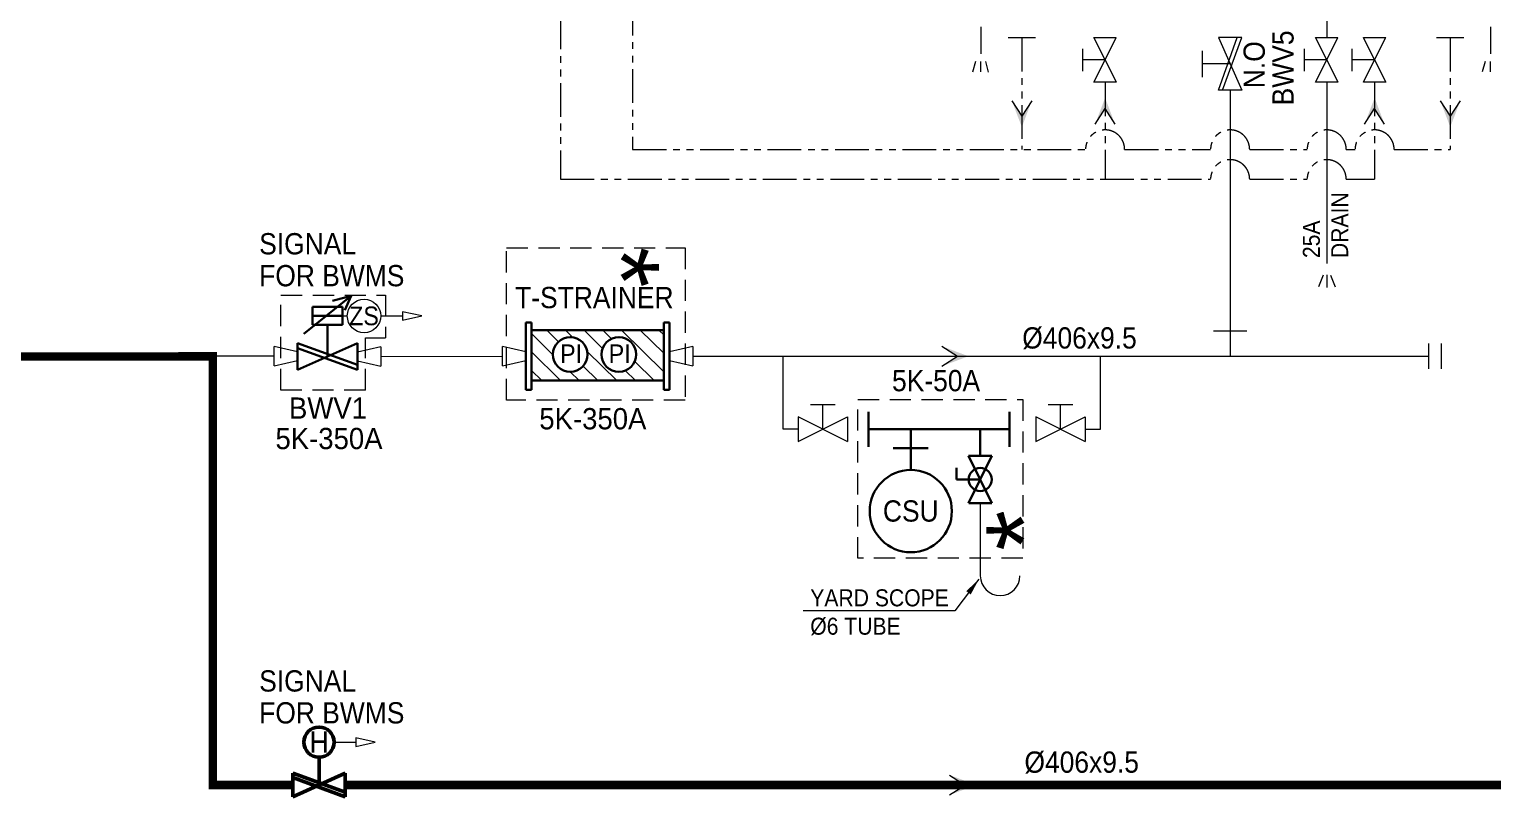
# Model space of a CAD drawing. Extents: x -553847 to 4496999, y 514150 to 878882.
# Drawn here: x 4382612 to 4399829, y 692016 to 701036 of the extents above; entities that cross this region are included whole.
import ezdxf

# ---------------------------------------------------------------- set-up
doc = ezdxf.new("R2010")
doc.units = 0
doc.header["$LTSCALE"] = 25
doc.header["$MEASUREMENT"] = 0
for name, pattern in [('DASHED', [0.75, 0.5, -0.25]), ('HIDDEN', [0.375, 0.25, -0.125]), ('PHANTOM', [63.5, 31.75, -6.35, 6.35, -6.35, 6.35, -6.35])]:
    doc.linetypes.add(name, pattern=pattern)
doc.layers.add('0.3 Text', color=7, linetype='CONTINUOUS')
for name, color, linetype, lineweight in [('0.4 Maker scope box', 3, 'HIDDEN', 9), ('0.5 Dim', 1, 'CONTINUOUS', 9), ('1.1 Y_Pipe', 7, 'CONTINUOUS', 13), ('1.5 M_Equip', 4, 'CONTINUOUS', 30), ('1.7 Signal', 6, 'ZIGZAG', 9), ('1.8 PRU Cooling', 253, 'PHANTOM', 9), ('1.9 Arrow', 1, 'CONTINUOUS', 9)]:
    doc.layers.add(name, color=color, linetype=linetype, lineweight=lineweight)
doc.layers.add('2.1 Valve open', color=7, linetype='CONTINUOUS', lineweight=50, true_color=0x1b21e4)
doc.layers.add('2.2 Ballast water line', color=7, linetype='CONTINUOUS', true_color=0x1b21e4)
doc.styles.add('ARIAL', font='arial.ttf')
doc.styles.get("Standard").update_dxf_attribs({"font": '', "width": 0.95, "height": 250})
doc.styles.get('Standard').set_extended_font_data('Gulim')
doc.linetypes.add('ZIGZAG', pattern='A,0.0001,-0.2,[131,ltypeshp.shx,S=0.2,R=0,X=-0.2,Y=0],-0.4,[131,ltypeshp.shx,S=0.2,R=180,X=0.2,Y=0],-0.2', length=0.8001)
doc.dimstyles.new('TC50', dxfattribs={"dimtxt": 250, "dimasz": 200, "dimexe": 100, "dimexo": 100, "dimgap": 100, "dimtad": 1, "dimtoh": 1, "dimdec": 0, "dimrnd": 0.0005, "dimzin": 9, "dimdsep": 46, "dimtxsty": 'Standard', "dimcen": -3.5, "dimclrd": 1, "dimclre": 1, "dimazin": 2, "dimtfac": 0.6, "dimtdec": 0, "dimtmove": 0, "dimatfit": 3, "dimfxl": 4, "dimtolj": 1, "dimlwd": 15, "dimlwe": 15, "dimarcsym": 0})

msp = doc.modelspace()

# ---------------------------------------------------------------- hatches: boundary and pattern name
at = {"layer": '1.9 Arrow'}
h = msp.add_hatch(color=256, dxfattribs=at)
h.paths.add_polyline_path([(4395268.4, 700231.1), (4395268.4, 700103.5), (4395385.8, 699920.1)])
h.paths.add_polyline_path([(4395268.4, 700231.1), (4395150.9, 699920.1), (4395268.4, 700103.5)])
h = msp.add_hatch(color=256, dxfattribs=at)
h.paths.add_polyline_path([(4398439.1, 700231.1), (4398439.1, 700103.5), (4398556.5, 699920.1)])
h.paths.add_polyline_path([(4398439.1, 700231.1), (4398321.6, 699920.1), (4398439.1, 700103.5)])
h = msp.add_hatch(color=256, dxfattribs=at)
h.paths.add_polyline_path([(4394288.9, 699886.2), (4394288.9, 700013.8), (4394406.4, 700197.1)])
h.paths.add_polyline_path([(4394288.9, 699886.2), (4394171.5, 700197.1), (4394288.9, 700013.8)])
h = msp.add_hatch(color=256, dxfattribs=at)
h.paths.add_polyline_path([(4399329.4, 699886.2), (4399329.4, 700013.8), (4399446.8, 700197.1)])
h.paths.add_polyline_path([(4399329.4, 699886.2), (4399211.9, 700197.1), (4399329.4, 700013.8)])
h = msp.add_hatch(color=256, dxfattribs=at)
h.paths.add_polyline_path([(4393660.4, 697193.6), (4393532.9, 697193.6), (4393349.5, 697076.2)])
h.paths.add_polyline_path([(4393660.4, 697193.6), (4393349.5, 697311.1), (4393532.9, 697193.6)])
h = msp.add_hatch(color=256, dxfattribs=at)
h.paths.add_polyline_path([(4393750.4, 692153.5), (4393622.9, 692153.5), (4393439.5, 692036.1)])
h.paths.add_polyline_path([(4393750.4, 692153.5), (4393439.5, 692271), (4393622.9, 692153.5)])

# ---------------------------------------------------------------- linework, layer by layer
at = {"layer": '0.4 Maker scope box', "linetype": 'DASHED', "lineweight": 15, "ltscale": 20}
for p, q in [((4386567, 696796.3), (4386567, 697409.5)), ((4386567, 697409.5), (4386803.9, 697409.5))]:
    msp.add_line(p, q, dxfattribs=at)
at = {"layer": '0.4 Maker scope box', "linetype": 'DASHED', "lineweight": 15, "ltscale": 20, "elevation": 0}
msp.add_lwpolyline([(4390327.5, 698467.9), (4390327.5, 696678.9), (4388226.8, 696678.9), (4388226.8, 698467.9)], close=True, dxfattribs=at)
at = {"layer": '0.4 Maker scope box', "linetype": 'DASHED', "lineweight": 15, "ltscale": 20}
msp.add_lwpolyline([(4386567, 696796.3), (4385572.4, 696796.3), (4385572.4, 697912.3), (4386803.9, 697912.3), (4386803.9, 697409.5)], dxfattribs=at)
msp.add_lwpolyline([(4394299.1, 696685.1), (4394299.1, 694818.6), (4392359.1, 694818.6), (4392359.1, 696685.1)], close=True, dxfattribs=at)
at = {"layer": '1.1 Y_Pipe'}
for p, q in [((4397875.5, 701511.6), (4397875.5, 700938.4)), ((4395137.2, 700938.4), (4395399.5, 700938.4)), ((4395268.4, 700676.2), (4395137.2, 700938.4)), ((4395268.4, 700676.2), (4395399.5, 700938.4)), ((4396876.8, 700938.4), (4396601.8, 700938.4)), ((4396601.8, 700938.4), (4396876.8, 700319)), ((4396601.8, 700319), (4396823.7, 700938.4)), ((4396651.4, 700319), (4396876.8, 700938.4)), ((4397744.4, 700938.4), (4398006.6, 700938.4)), ((4397875.5, 700676.2), (4397744.4, 700938.4)), ((4397875.5, 700676.2), (4398006.6, 700938.4)), ((4398307.9, 700938.4), (4398570.2, 700938.4)), ((4398439, 700676.2), (4398307.9, 700938.4)), ((4398439.1, 700676.2), (4398570.2, 700938.4)), ((4395006.1, 700545), (4395006.1, 700807.3)), ((4396413.1, 700473.9), (4396413.1, 700783.6)), ((4397613.3, 700545), (4397613.3, 700807.3)), ((4398176.8, 700545), (4398176.8, 700807.3)), ((4395268.4, 700676.2), (4395006.1, 700676.2)), ((4395137.2, 700413.9), (4395268.4, 700676.2)), ((4395268.4, 700676.2), (4395399.5, 700413.9)), ((4396739.3, 700628.7), (4396413.1, 700628.7)), ((4397875.5, 700676.2), (4397613.3, 700676.2)), ((4397744.4, 700413.9), (4397875.5, 700676.2)), ((4397875.5, 700676.2), (4398006.6, 700413.9)), ((4398439.1, 700676.2), (4398176.8, 700676.2)), ((4398307.9, 700413.9), (4398439.1, 700676.2)), ((4398439.1, 700676.2), (4398570.2, 700413.9)), ((4395399.5, 700413.9), (4395137.2, 700413.9)), ((4398006.6, 700413.9), (4397744.4, 700413.9)), ((4398570.2, 700413.9), (4398307.9, 700413.9)), ((4396876.8, 700319), (4396601.8, 700319)), ((4397833.7, 698148.2), (4397778.6, 698008.9)), ((4397875.5, 698148.6), (4397875.5, 698002.1)), ((4397919.2, 698148.2), (4397974.3, 698008.9)), ((4385493.5, 697078.8), (4385493.5, 697308.5)), ((4385767.8, 697244.9), (4385493.5, 697308.5)), ((4386746.2, 697304.9), (4386472, 697241.4)), ((4386746.2, 697304.9), (4386746.2, 697075.2)), ((4388179.1, 697078.8), (4388179.1, 697308.5)), ((4388453.4, 697244.9), (4388179.1, 697308.5)), ((4390416.3, 697308.5), (4390142, 697244.9)), ((4390416.3, 697308.5), (4390416.3, 697078.8)), ((4385493.5, 697078.8), (4385767.8, 697142.3)), ((4385767.8, 697142.3), (4385767.8, 697244.9)), ((4386472, 697241.4), (4386472, 697138.8)), ((4386472, 697138.8), (4386746.2, 697075.2)), ((4388179.1, 697078.8), (4388453.4, 697142.3)), ((4388453.4, 697142.3), (4388453.4, 697244.9)), ((4390142, 697244.9), (4390142, 697142.3)), ((4390142, 697142.3), (4390416.3, 697078.8)), ((4390416.3, 697193.6), (4399071.5, 697193.6)), ((4391479.1, 696335), (4391479.1, 697193.6)), ((4395213.1, 696335), (4395213.1, 697193.6)), ((4391801.8, 696625.2), (4392092, 696625.2)), ((4391946.9, 696335), (4391946.9, 696625.2)), ((4394600.2, 696625.2), (4394890.4, 696625.2)), ((4394745.3, 696335), (4394745.3, 696625.2)), ((4391656.6, 696480.1), (4391656.6, 696189.9)), ((4391946.9, 696335), (4391656.6, 696480.1)), ((4391946.9, 696335.1), (4392237.1, 696480.1)), ((4392237.1, 696480.1), (4392237.1, 696189.9)), ((4394455.1, 696480.1), (4394455.1, 696189.9)), ((4394745.3, 696335), (4394455.1, 696480.1)), ((4394745.3, 696335.1), (4395035.5, 696480.1)), ((4395035.5, 696480.1), (4395035.5, 696189.9)), ((4391656.6, 696335), (4391479.1, 696335)), ((4391656.6, 696189.9), (4391946.9, 696335)), ((4391946.9, 696335.1), (4391946.8, 696335.1)), ((4391946.9, 696335), (4392237.1, 696189.9)), ((4394455.1, 696189.9), (4394745.3, 696335)), ((4394745.3, 696335.1), (4394745.3, 696335.1)), ((4394745.3, 696335), (4395035.5, 696189.9)), ((4395035.5, 696335), (4395213.1, 696335)), ((4386020.2, 692153.5), (4386020.2, 692479.7)), ((4385710.5, 692016), (4385710.5, 692291)), ((4386329.9, 692291), (4385710.5, 692016)), ((4385710.5, 692291), (4386329.9, 692069.1)), ((4385710.5, 692241.5), (4386329.9, 692016)), ((4386329.9, 692016), (4386329.9, 692291))]:
    msp.add_line(p, q, dxfattribs=at)
at = {"layer": '1.1 Y_Pipe', "linetype": 'Continuous', "ltscale": 30}
for p, q in [((4397875.5, 700413.9), (4397875.5, 698283.6)), ((4396739.3, 700319), (4396739.3, 697193.6)), ((4396541.8, 697493.6), (4396936.8, 697493.6)), ((4399071.5, 697343.6), (4399071.5, 697043.6)), ((4399221.5, 697343.6), (4399221.5, 697043.6)), ((4385493.5, 697193.6), (4372905.7, 697193.6)), ((4384770.5, 697191.8), (4384770.5, 692153.5)), ((4393800.1, 695467), (4393800.1, 694613.3)), ((4384770.5, 692153.5), (4385710.5, 692153.5)), ((4386329.9, 692153.5), (4404091.4, 692153.5))]:
    msp.add_line(p, q, dxfattribs=at)
at = {"layer": '1.1 Y_Pipe', "linetype": 'Continuous', "ltscale": 75}
for p, q in [((4386295.9, 697667.1), (4386353.3, 697667.1)), ((4386746.2, 697190.1), (4388179.1, 697193.6))]:
    msp.add_line(p, q, dxfattribs=at)
at = {"layer": '1.1 Y_Pipe', "color": 0}
msp.add_circle((4386550.2, 697667.1), 196.8, dxfattribs=at)
at = {"layer": '1.1 Y_Pipe', "linetype": 'Continuous', "ltscale": 30}
msp.add_circle((4386020.2, 692657.4), 177.6, dxfattribs=at)
msp.add_arc((4394033.1, 694613.3), 233, 180, 0, dxfattribs=at)
at = {"layer": '1.5 M_Equip'}
for p, q in [((4385841.3, 697456.1), (4386400.3, 697904.8)), ((4386400.3, 697904.8), (4386178.1, 697846.5)), ((4386400.3, 697904.8), (4386324.2, 697736.6)), ((4385943.8, 697773.3), (4386295.9, 697773.3)), ((4385943.8, 697560.9), (4385943.8, 697773.3)), ((4385943.8, 697667.1), (4386295.9, 697667.1)), ((4386295.9, 697773.3), (4386295.9, 697560.9)), ((4385943.8, 697560.9), (4386295.9, 697560.9))]:
    msp.add_line(p, q, dxfattribs=at)
at = {"layer": '1.5 M_Equip', "color": 4}
for p, q in [((4386119.9, 697190.1), (4386119.9, 697560.9)), ((4388453.4, 697588.6), (4388453.4, 696798.6)), ((4388453.4, 697588.6), (4388519.4, 697588.6)), ((4388519.4, 697588.6), (4388519.4, 696798.6)), ((4388519.4, 697500.6), (4388923.7, 697500.6)), ((4388923.7, 697500.6), (4389649.7, 697500.6)), ((4389649.7, 697500.6), (4390076, 697500.6)), ((4390076, 697588.6), (4390076, 696798.6)), ((4390076, 697588.6), (4390142, 697588.6)), ((4390142, 697588.6), (4390142, 696798.6)), ((4385767.8, 697033.7), (4385767.8, 697346.4)), ((4386472, 697346.4), (4385767.8, 697033.7)), ((4385767.8, 697346.4), (4386472, 697092.6)), ((4386472, 697033.7), (4386472, 697346.4)), ((4385767.8, 697287.5), (4386472, 697033.7)), ((4388453.4, 696798.6), (4388519.4, 696798.6)), ((4388519.4, 696906.6), (4390076, 696906.6)), ((4390076, 696798.6), (4390142, 696798.6)), ((4392486.2, 696541), (4392486.2, 696129.1)), ((4394144.8, 696541), (4394144.8, 696129.1)), ((4394144.8, 696335), (4392486.2, 696335)), ((4392982.2, 696335), (4392982.2, 695856.2)), ((4393799, 696022), (4393799, 696335)), ((4392776.2, 696113.6), (4393188.2, 696113.6)), ((4393937.7, 696022), (4393660.2, 696022)), ((4393660.2, 696022), (4393799, 695744.5)), ((4393799, 695744.5), (4393937.7, 696022)), ((4393521.5, 695883.2), (4393521.5, 695744.5)), ((4393799, 695744.5), (4393521.5, 695744.5)), ((4393799, 695744.5), (4393660.2, 695467)), ((4393799, 695744.5), (4393937.7, 695467)), ((4393665.5, 695467), (4393934.8, 695467))]:
    msp.add_line(p, q, dxfattribs=at)
at = {"layer": '1.5 M_Equip', "color": 4, "lineweight": 9}
for p, q in [((4388698.6, 697500.6), (4388837.5, 697363.9)), ((4388918.6, 697500.6), (4389004.3, 697416.3)), ((4389138.6, 697500.6), (4389357.2, 697285.6)), ((4389358.6, 697500.6), (4389461.8, 697399.1)), ((4389578.6, 697500.6), (4390076, 697011.2)), ((4389798.6, 697500.6), (4390076, 697227.7)), ((4390018.6, 697500.6), (4390076, 697444.1)), ((4388519.4, 697460.5), (4388772.4, 697211.5)), ((4388519.4, 697244), (4388862.3, 696906.6)), ((4389177.2, 697246.2), (4389522.3, 696906.6)), ((4389733.9, 697131.4), (4389962.3, 696906.6)), ((4388519.4, 697027.5), (4388642.3, 696906.6)), ((4388976.2, 697011), (4389082.3, 696906.6)), ((4389127.5, 697078.6), (4389302.3, 696906.6)), ((4389622.1, 697024.9), (4389742.3, 696906.6))]:
    msp.add_line(p, q, dxfattribs=at)
at = {"layer": '1.5 M_Equip', "color": 4}
for centre, radius in [((4388976, 697214.6), 203.6), ((4389548, 697214.6), 203.6), ((4392982.2, 695372.8), 483.5), ((4393799, 695744.5), 135.4)]:
    msp.add_circle(centre, radius, dxfattribs=at)
at = {"layer": '1.7 Signal', "linetype": 'ZIGZAG', "ltscale": 10}
for p, q in [((4386747, 697667.1), (4387003.2, 697667.1)), ((4386197.8, 692657.4), (4386454.1, 692657.4))]:
    msp.add_line(p, q, dxfattribs=at)
at = {"layer": '1.8 PRU Cooling', "linetype": 'PHANTOM', "ltscale": 0.5}
for p, q in [((4393806.9, 706619.7), (4393808.3, 700746.5)), ((4399795, 706619.7), (4399801.9, 700747)), ((4389710.2, 705329.5, 0), (4389710.2, 699623.6, 0)), ((4388860.9, 701991.5, 0), (4388860.9, 699273.6, 0)), ((4394128, 700938.4), (4394449.9, 700938.4)), ((4394288.9, 700938.4), (4394288.9, 699623.6)), ((4399168.4, 700938.4), (4399490.3, 700938.4)), ((4399329.4, 700938.4), (4399329.4, 699623.6)), ((4393743.7, 700657.4, 0), (4393710.1, 700534.3, 0)), ((4393802.9, 700657.4, 0), (4393802.9, 700536.1, 0)), ((4393861.2, 700657.4, 0), (4393894, 700534.2, 0)), ((4399738.2, 700658.4, 0), (4399704.6, 700535.4, 0)), ((4399797.4, 700658.4, 0), (4399797.4, 700537.1, 0)), ((4395268.4, 700413.9), (4395268.4, 699273.6)), ((4398439.1, 700413.9), (4398439.1, 699273.6)), ((4389710.2, 699623.6), (4395038.4, 699623.6)), ((4395498.4, 699623.6), (4396509.3, 699623.6)), ((4396969.3, 699623.6), (4397645.5, 699623.6)), ((4398105.5, 699623.6), (4398209.1, 699623.6)), ((4398669.1, 699623.6), (4399329.4, 699623.6)), ((4388860.9, 699273.6, 0), (4396509.3, 699273.6, 0)), ((4396969.3, 699273.6), (4397645.5, 699273.6)), ((4398105.5, 699273.6), (4398439.1, 699273.6))]:
    msp.add_line(p, q, dxfattribs=at)
for centre in [(4395268.4, 699623.6), (4396739.3, 699623.6), (4397875.5, 699623.6), (4398439.1, 699623.6), (4396739.3, 699273.6), (4397875.5, 699273.6)]:
    msp.add_arc(centre, 230, 0, 180, dxfattribs=at)
at = {"layer": '1.9 Arrow'}
for p, q in [((4394171.5, 700197.1), (4394288.9, 700013.8)), ((4394406.4, 700197.1), (4394288.9, 700013.8)), ((4395150.9, 699920.1), (4395268.4, 700103.5)), ((4395385.8, 699920.1), (4395268.4, 700103.5)), ((4398321.6, 699920.1), (4398439.1, 700103.5)), ((4398556.5, 699920.1), (4398439.1, 700103.5)), ((4399211.9, 700197.1), (4399329.4, 700013.8)), ((4399446.8, 700197.1), (4399329.4, 700013.8)), ((4387003.2, 697717.2), (4387003.2, 697617)), ((4387230.3, 697667.1), (4387003.2, 697717.2)), ((4387003.2, 697617), (4387230.3, 697667.1)), ((4393349.5, 697311.1), (4393532.9, 697193.6)), ((4393349.5, 697076.2), (4393532.9, 697193.6)), ((4386454.1, 692707.4), (4386454.1, 692607.3)), ((4386681.1, 692657.4), (4386454.1, 692707.4)), ((4386454.1, 692607.3), (4386681.1, 692657.4)), ((4393439.5, 692271), (4393622.9, 692153.5)), ((4393439.5, 692036.1), (4393622.9, 692153.5))]:
    msp.add_line(p, q, dxfattribs=at)
at = {"layer": '2.1 Valve open'}
for p, q in [((4386020.2, 692153.5), (4386020.2, 692479.7)), ((4385710.5, 692016), (4385710.5, 692291)), ((4386329.9, 692291), (4385710.5, 692016)), ((4385710.5, 692291), (4386329.9, 692069.1)), ((4385710.5, 692241.5), (4386329.9, 692016)), ((4386329.9, 692016), (4386329.9, 692291))]:
    msp.add_line(p, q, dxfattribs=at)
msp.add_circle((4386020.2, 692657.4), 177.6, dxfattribs=at)
at = {"layer": '2.2 Ballast water line', "linetype": 'Continuous', "ltscale": 75, "const_width": 100}
for points in [[(4372905.7, 697193.6), (4383572.5, 697190.1)], [(4383572.5, 697190.1), (4384770.5, 697191.8), (4384770.5, 692153.5), (4385710.5, 692153.5)], [(4386329.9, 692153.5), (4404091.4, 692153.5), (4404091.4, 697193.6), (4407503.7, 697193.6)]]:
    msp.add_lwpolyline(points, dxfattribs=at)

# ---------------------------------------------------------------- texts
at = {"layer": '0.3 Text', "linetype": 'Continuous', "width": 0.95}
msp.add_text('BWV5', height=250, rotation=90, dxfattribs=at).set_placement((4397486, 700142.2))
at = {"layer": '0.3 Text'}
for s, width, p in [('Ø406x9.5', 0.95, (4394293.8, 697283.7)), ('BWV1', 0.99, (4385667.2, 696458.7)), ('5K-350A', 0.99, (4388611.7, 696334.1)), ('5K-350A', 0.99, (4385507.8, 696101.4)), ('Ø406x9.5', 0.95, (4394319.4, 692297.7))]:
    msp.add_text(s, height=250, dxfattribs=dict(at, width=width)).set_placement(p)
at = {"layer": '0.3 Text', "linetype": 'Continuous', "width": 0.95}
msp.add_text('5K-50A', height=250, dxfattribs=at).set_placement((4392761.7, 696781.9))
at = {"layer": '0.3 Text', "linetype": 'Continuous', "insert": (4397024.1, 700619.8), "char_height": 250, "width": 1301.802, "attachment_point": 5, "rotation": 90, "line_spacing_factor": 0.9}
msp.add_mtext('N.O', dxfattribs=at)
at = {"layer": '0.3 Text', "insert": (4397594.9, 698347), "char_height": 200, "attachment_point": 1, "rotation": 90}
msp.add_mtext_dynamic_manual_height_columns('25A\\PDRAIN', width=3714.7, gutter_width=1000, heights=[0], dxfattribs=at)
at = {"layer": '0.3 Text', "color": 3, "char_height": 250, "width": 3089.316, "attachment_point": 5, "line_spacing_factor": 0.9}
for insert in [(4386861, 698326.3), (4386861, 693187.6)]:
    msp.add_mtext('\\pxql;SIGNAL\\PFOR BWMS', dxfattribs=dict(at, insert=insert))
at = {"layer": '0.3 Text', "linetype": 'Continuous', "char_height": 250, "width": 1301.802, "attachment_point": 5, "line_spacing_factor": 0.9}
for s, insert in [('\\pxql;\\PT-STRAINER', (4388978.4, 698069.1)), ('\\pxqc;CSU ', (4392982.2, 695372.8))]:
    msp.add_mtext(s, dxfattribs=dict(at, insert=insert))
at = {"layer": '0.3 Text', "insert": (4386549.5, 697666.2), "char_height": 220, "width": 219.124, "attachment_point": 5, "line_spacing_factor": 0.9}
msp.add_mtext('\\pxqc;ZS', dxfattribs=at)
at = {"layer": '0.3 Text', "char_height": 220, "attachment_point": 5}
for insert in [(4388985.9, 697222.1), (4389557.9, 697222.1)]:
    msp.add_mtext('PI', dxfattribs=dict(at, insert=insert))
at = {"layer": '0.3 Text', "insert": (4391799.9, 694453.7), "char_height": 200, "attachment_point": 1}
msp.add_mtext_dynamic_manual_height_columns('YARD SCOPE\\PØ6 TUBE', width=1700.006, gutter_width=1000, heights=[0], dxfattribs=at)
at = {"layer": '0.4 Maker scope box', "linetype": 'DASHED', "lineweight": 15, "ltscale": 20, "style": 'ARIAL'}
msp.add_text('*', height=880, rotation=270, dxfattribs=at).set_placement((4389138.2, 698478.7))
at = {"layer": '0.4 Maker scope box', "style": 'ARIAL'}
msp.add_text('*', height=880, rotation=90, dxfattribs=at).set_placement((4394750.2, 694906.4))
at = {"layer": '1.1 Y_Pipe', "color": 255, "insert": (4386022.1, 692658), "char_height": 250, "width": 3464.914, "attachment_point": 5, "line_spacing_factor": 0.9}
msp.add_mtext('{\\C256;H}', dxfattribs=at)
at = {"layer": '2.1 Valve open', "insert": (4386022.1, 692658), "char_height": 250, "width": 3464.914, "attachment_point": 5, "line_spacing_factor": 0.9}
msp.add_mtext('{\\C256;H}', dxfattribs=at)

# ---------------------------------------------------------------- leaders
at = {"layer": '0.5 Dim', "color": 3}
msp.add_leader([(4393783.1, 694571.5), (4393499.9, 694201.5), (4391716.5, 694201.5)], dimstyle='TC50', override={"dimgap": 100, "dimtad": 0, "dimarcsym": 1}, dxfattribs=at)

doc.saveas('drawing.dxf')
